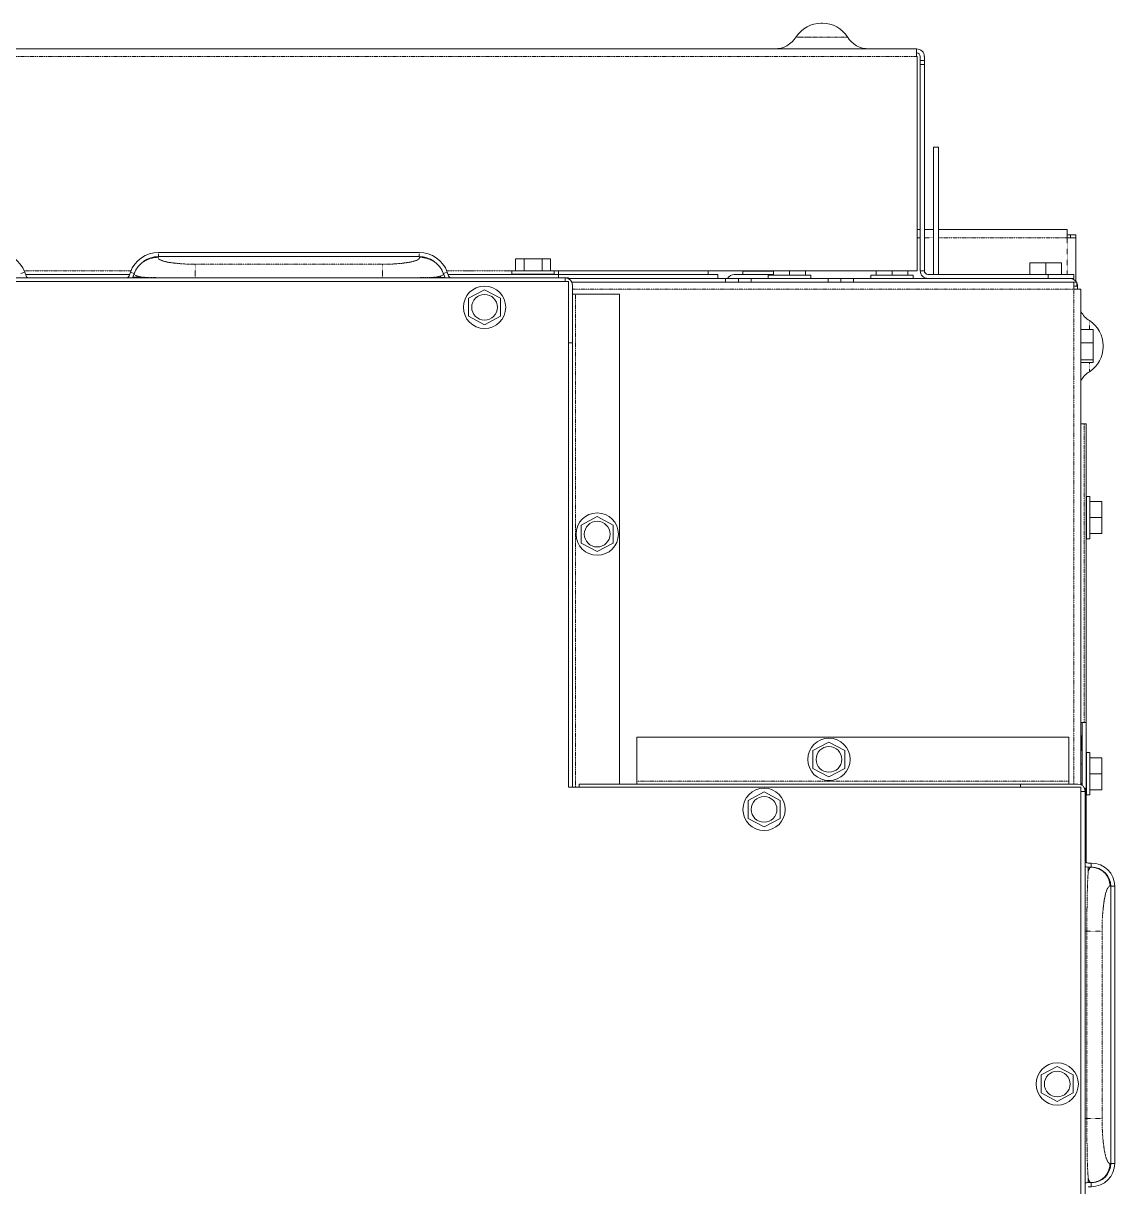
# Model space of a CAD drawing. Header units: millimetres. Extents: x 60499 to 556746, y 248297 to 497145.
# Drawn here: x 282050 to 293860, y 383220 to 395807 of the extents above; entities that cross this region are included whole.
import ezdxf

# ---------------------------------------------------------------- set-up
doc = ezdxf.new("R2010")
doc.units = ezdxf.units.MM
doc.linetypes.add('PHANTOM', pattern=[20, 10, -2, 2, -2, 2, -2])

msp = doc.modelspace()

# ---------------------------------------------------------------- linework, layer by layer
at = {"color": 7, "lineweight": 13, "ltscale": 0.000266248}
for p, q in [((290697, 395807), (290685, 395807)), ((293735, 392308), (293735, 392319))]:
    msp.add_line(p, q, dxfattribs=at)
at = {"color": 7, "linetype": 'PHANTOM', "lineweight": 13, "ltscale": 0.012484}
msp.add_line((290414, 395658), (290968, 395658), dxfattribs=at)
at = {"color": 7, "lineweight": 13, "ltscale": 0.03937}
for p, q in [((268754, 395529), (291717, 395529)), ((291722, 393129), (291722, 395447)), ((291756, 393129), (291756, 395360)), ((291800, 393129), (291800, 395360)), ((291899, 394465), (291899, 393090)), ((291952, 393090), (291952, 394465)), ((291952, 393576), (293346, 393576)), ((286333, 393328), (283514, 393328)), ((286333, 393328), (283514, 393328)), ((286333, 393285), (283514, 393285)), ((282074, 393090), (283201, 393090)), ((286647, 393090), (287842, 393090)), ((287842, 393129), (291722, 393129)), ((289566, 393090), (287842, 393090)), ((291839, 393090), (293141, 393090)), ((262853, 393012), (287949, 393012)), ((262925, 393052), (287915, 393052)), ((289649, 393046), (287948, 393046)), ((289566, 393046), (287948, 393046)), ((287949, 393012), (287949, 387541)), ((287985, 393007), (293417, 393007)), ((291839, 393046), (293141, 393046)), ((288502, 392876), (288502, 387574)), ((293495, 392930), (293495, 387567)), ((287992, 387541), (287992, 392351)), ((293552, 391473), (293552, 388242)), ((293552, 388242), (293552, 387133)), ((288688, 388084), (293363, 388084)), ((292839, 387574), (288065, 387574)), ((287949, 387541), (293492, 387541)), ((293492, 387541), (293492, 382480)), ((293539, 372669), (293539, 387497)), ((293817, 386470), (293817, 383472)), ((293860, 386470), (293860, 383472))]:
    msp.add_line(p, q, dxfattribs=at)
at = {"color": 7, "lineweight": 13, "ltscale": 0.001865}
msp.add_line((291717, 395447), (291717, 395529), dxfattribs=at)
at = {"color": 7, "linetype": 'PHANTOM', "lineweight": 13, "ltscale": 0.03937}
for p, q in [((268754, 395447), (291717, 395447)), ((291952, 393484), (293346, 393484)), ((282059, 393129), (283215, 393129)), ((285937, 393199), (283910, 393199)), ((287992, 392930), (293417, 392930)), ((288025, 387541), (288025, 392876)), ((293417, 392930), (293417, 387574)), ((293529, 391473), (293529, 388242)), ((293363, 387608), (288688, 387608)), ((293558, 383957), (293558, 385985)), ((293723, 383957), (293723, 385985))]:
    msp.add_line(p, q, dxfattribs=at)
at = {"color": 7, "lineweight": 13, "ltscale": 0.000114982}
msp.add_line((291717, 395447), (291722, 395447), dxfattribs=at)
at = {"color": 7, "lineweight": 13, "ltscale": 0.000984252}
for p, q in [((291756, 395403), (291756, 395447)), ((291800, 395403), (291800, 395447))]:
    msp.add_line(p, q, dxfattribs=at)
at = {"color": 7, "lineweight": 13, "ltscale": 0.000977043}
for p, q in [((291756, 395360), (291756, 395403)), ((291800, 395360), (291800, 395403))]:
    msp.add_line(p, q, dxfattribs=at)
at = {"color": 7, "linetype": 'PHANTOM', "lineweight": 13, "ltscale": 0.000989959}
msp.add_line((291800, 395403), (291756, 395403), dxfattribs=at)
at = {"color": 7, "lineweight": 13, "ltscale": 0.000989959}
for p, q in [((291800, 395360), (291756, 395360)), ((291800, 393129), (291756, 393129))]:
    msp.add_line(p, q, dxfattribs=at)
at = {"color": 7, "lineweight": 13, "ltscale": 0.0012}
msp.add_line((291952, 394465), (291899, 394465), dxfattribs=at)
at = {"color": 7, "lineweight": 13, "ltscale": 0.000759996}
msp.add_line((291722, 393576), (291756, 393576), dxfattribs=at)
at = {"color": 7, "linetype": 'PHANTOM', "lineweight": 13, "ltscale": 0.000759996}
msp.add_line((291722, 393484), (291756, 393484), dxfattribs=at)
at = {"color": 7, "lineweight": 13, "ltscale": 0.002232}
msp.add_line((291800, 393576), (291899, 393576), dxfattribs=at)
at = {"color": 7, "linetype": 'PHANTOM', "lineweight": 13, "ltscale": 0.002232}
msp.add_line((291800, 393484), (291899, 393484), dxfattribs=at)
at = {"color": 7, "lineweight": 13, "ltscale": 0.002075}
for p, q in [((293346, 393484), (293346, 393576)), ((293438, 393484), (293346, 393484))]:
    msp.add_line(p, q, dxfattribs=at)
at = {"color": 7, "lineweight": 13, "ltscale": 0.000774954}
for p, q in [((293346, 393518), (293381, 393518)), ((289835, 393090), (289835, 393125)), ((293555, 390688), (293589, 390688)), ((293555, 390229), (293589, 390229)), ((293552, 387917), (293587, 387917)), ((293555, 387917), (293589, 387917)), ((293555, 387458), (293589, 387458))]:
    msp.add_line(p, q, dxfattribs=at)
at = {"color": 7, "linetype": 'PHANTOM', "lineweight": 13, "ltscale": 0.008884}
msp.add_line((293346, 393484), (293346, 393090), dxfattribs=at)
at = {"color": 7, "lineweight": 13, "ltscale": 0.0013}
msp.add_line((293438, 393518), (293381, 393518), dxfattribs=at)
at = {"color": 7, "lineweight": 13, "ltscale": 0.000775074}
for p, q in [((293381, 393518), (293381, 393484)), ((293438, 393518), (293438, 393484)), ((287337, 393093), (287337, 393127)), ((287796, 393093), (287796, 393127)), ((290112, 393046), (290112, 393081)), ((290571, 393046), (290571, 393081)), ((291221, 393046), (291221, 393081)), ((291680, 393046), (291680, 393081))]:
    msp.add_line(p, q, dxfattribs=at)
at = {"color": 7, "lineweight": 13, "ltscale": 0.010533}
msp.add_line((293438, 393484), (293438, 393017), dxfattribs=at)
at = {"color": 7, "linetype": 'PHANTOM', "lineweight": 13, "ltscale": 0.000241257}
msp.add_line((283510, 393275), (283514, 393285), dxfattribs=at)
at = {"color": 7, "linetype": 'PHANTOM', "lineweight": 13, "ltscale": 0.000984733}
for p, q in [((283514, 393285), (283514, 393328)), ((286333, 393285), (286333, 393328))]:
    msp.add_line(p, q, dxfattribs=at)
at = {"color": 7, "linetype": 'PHANTOM', "lineweight": 13, "ltscale": 0.000241236}
msp.add_line((286333, 393285), (286337, 393275), dxfattribs=at)
at = {"color": 7, "lineweight": 13, "ltscale": 0.003}
for p, q in [((287378, 393127), (287378, 393260)), ((287469, 393127), (287469, 393260)), ((287664, 393127), (287664, 393260)), ((287755, 393127), (287755, 393260)), ((293589, 390632), (293722, 390632)), ((293589, 390459), (293722, 390459)), ((293589, 390286), (293722, 390286)), ((293589, 387860), (293722, 387860)), ((293589, 387687), (293722, 387687)), ((293589, 387515), (293722, 387515))]:
    msp.add_line(p, q, dxfattribs=at)
at = {"color": 7, "lineweight": 13, "ltscale": 0.002046}
msp.add_line((287378, 393260), (287469, 393260), dxfattribs=at)
at = {"color": 7, "lineweight": 13, "ltscale": 0.004405}
for p, q in [((287469, 393260), (287664, 393260)), ((287041, 392923), (286868, 392832)), ((286868, 392832), (286868, 392637)), ((287214, 392832), (287041, 392923)), ((287214, 392637), (287214, 392832)), ((286868, 392637), (287041, 392546)), ((287041, 392546), (287214, 392637)), ((288260, 390469), (288088, 390378)), ((288433, 390378), (288260, 390469)), ((288088, 390378), (288088, 390183)), ((288433, 390183), (288433, 390378)), ((288088, 390183), (288260, 390092)), ((288260, 390092), (288433, 390183)), ((290768, 388031), (290595, 387940)), ((290595, 387940), (290595, 387745)), ((290941, 387940), (290768, 388031)), ((290941, 387745), (290941, 387940)), ((290595, 387745), (290768, 387654)), ((290768, 387654), (290941, 387745)), ((290066, 387491), (289893, 387400)), ((290239, 387400), (290066, 387491)), ((289893, 387400), (289893, 387205)), ((290239, 387205), (290239, 387400)), ((289893, 387205), (290066, 387114)), ((290066, 387114), (290239, 387205)), ((293238, 384520), (293065, 384429)), ((293065, 384429), (293065, 384234)), ((293411, 384429), (293238, 384520)), ((293411, 384234), (293411, 384429)), ((293065, 384234), (293238, 384143)), ((293238, 384143), (293411, 384234))]:
    msp.add_line(p, q, dxfattribs=at)
at = {"color": 7, "lineweight": 13, "ltscale": 0.002049}
msp.add_line((287664, 393260), (287755, 393260), dxfattribs=at)
at = {"color": 7, "lineweight": 13, "ltscale": 0.0039}
for p, q in [((292940, 393214), (293113, 393214)), ((293113, 393214), (293286, 393214)), ((293722, 390632), (293722, 390459)), ((293722, 390459), (293722, 390286)), ((293722, 387860), (293722, 387687)), ((293722, 387687), (293722, 387515))]:
    msp.add_line(p, q, dxfattribs=at)
at = {"color": 7, "lineweight": 13, "ltscale": 0.002785}
for p, q in [((292940, 393090), (292940, 393214)), ((293113, 393090), (293113, 393214)), ((293286, 393090), (293286, 393214))]:
    msp.add_line(p, q, dxfattribs=at)
at = {"color": 7, "lineweight": 13, "ltscale": 0.001}
for p, q in [((282024, 393098), (282066, 393113)), ((293451, 393007), (293451, 392963))]:
    msp.add_line(p, q, dxfattribs=at)
at = {"color": 7, "lineweight": 13, "ltscale": 0.000946786}
msp.add_line((282066, 393113), (282080, 393074), dxfattribs=at)
at = {"color": 7, "lineweight": 13, "ltscale": 0.000946807}
for p, q in [((283195, 393074), (283209, 393113)), ((286638, 393113), (286653, 393074))]:
    msp.add_line(p, q, dxfattribs=at)
at = {"color": 7, "lineweight": 13, "ltscale": 0.000999958}
for p, q in [((283251, 393098), (283209, 393113)), ((286597, 393098), (286638, 393113))]:
    msp.add_line(p, q, dxfattribs=at)
at = {"color": 7, "lineweight": 13, "ltscale": 0.000946899}
msp.add_line((283236, 393059), (283251, 393098), dxfattribs=at)
at = {"color": 7, "linetype": 'PHANTOM', "lineweight": 13, "ltscale": 0.003323}
for p, q in [((283910, 393199), (283910, 393052)), ((285937, 393199), (285937, 393052))]:
    msp.add_line(p, q, dxfattribs=at)
at = {"color": 7, "lineweight": 13, "ltscale": 0.000946919}
msp.add_line((286597, 393098), (286611, 393059), dxfattribs=at)
at = {"color": 7, "linetype": 'PHANTOM', "lineweight": 13, "ltscale": 0.016813}
msp.add_line((286632, 393129), (287378, 393129), dxfattribs=at)
at = {"color": 7, "lineweight": 13, "ltscale": 0.005174}
msp.add_line((287566, 393127), (287337, 393127), dxfattribs=at)
at = {"color": 7, "lineweight": 13, "ltscale": 0.001515}
for p, q in [((287404, 393093), (287337, 393093)), ((287404, 393090), (287337, 393090))]:
    msp.add_line(p, q, dxfattribs=at)
at = {"color": 7, "lineweight": 13, "ltscale": 6.24769e-05}
for p, q in [((287337, 393093), (287337, 393090)), ((287404, 393093), (287404, 393090)), ((287500, 393093), (287500, 393090)), ((287555, 393093), (287555, 393090)), ((287566, 393093), (287566, 393090)), ((287577, 393093), (287577, 393090)), ((287632, 393093), (287632, 393090)), ((287728, 393093), (287728, 393090)), ((287796, 393093), (287796, 393090)), ((293555, 390688), (293552, 390688)), ((293555, 390621), (293552, 390621)), ((293555, 390525), (293552, 390525)), ((293555, 390470), (293552, 390470)), ((293555, 390459), (293552, 390459)), ((293555, 390448), (293552, 390448)), ((293555, 390393), (293552, 390393)), ((293555, 390297), (293552, 390297)), ((293555, 390229), (293552, 390229)), ((293555, 387917), (293552, 387917)), ((293555, 387850), (293552, 387850)), ((293555, 387753), (293552, 387753)), ((293555, 387698), (293552, 387698)), ((293555, 387687), (293552, 387687)), ((293555, 387677), (293552, 387677)), ((293555, 387622), (293552, 387622)), ((293555, 387525), (293552, 387525)), ((293555, 387458), (293552, 387458))]:
    msp.add_line(p, q, dxfattribs=at)
at = {"color": 7, "lineweight": 13, "ltscale": 0.003659}
for p, q in [((287566, 393093), (287404, 393093)), ((290065, 393090), (289903, 393090)), ((290342, 393046), (290180, 393046)), ((290504, 393046), (290342, 393046)), ((291451, 393046), (291288, 393046)), ((291613, 393046), (291451, 393046)), ((293555, 390459), (293555, 390621)), ((293555, 390297), (293555, 390459)), ((293555, 387687), (293555, 387850)), ((293555, 387525), (293555, 387687))]:
    msp.add_line(p, q, dxfattribs=at)
at = {"color": 7, "lineweight": 13, "ltscale": 0.002173}
msp.add_line((287500, 393090), (287404, 393090), dxfattribs=at)
at = {"color": 7, "lineweight": 13, "ltscale": 0.000246423}
msp.add_line((287566, 393090), (287555, 393090), dxfattribs=at)
at = {"color": 7, "lineweight": 13, "ltscale": 0.005176}
msp.add_line((287566, 393127), (287796, 393127), dxfattribs=at)
at = {"color": 7, "lineweight": 13, "ltscale": 0.00366}
msp.add_line((287728, 393093), (287566, 393093), dxfattribs=at)
at = {"color": 7, "lineweight": 13, "ltscale": 0.000247985}
msp.add_line((287577, 393090), (287566, 393090), dxfattribs=at)
at = {"color": 7, "lineweight": 13, "ltscale": 0.002172}
msp.add_line((287728, 393090), (287632, 393090), dxfattribs=at)
at = {"color": 7, "lineweight": 13, "ltscale": 0.001517}
for p, q in [((287796, 393093), (287728, 393093)), ((287796, 393090), (287728, 393090))]:
    msp.add_line(p, q, dxfattribs=at)
at = {"color": 7, "linetype": 'PHANTOM', "lineweight": 13, "ltscale": 0.001975}
msp.add_line((287755, 393129), (287842, 393129), dxfattribs=at)
at = {"color": 7, "lineweight": 13, "ltscale": 0.000875037}
for p, q in [((287842, 393090), (287842, 393129)), ((289788, 393046), (289788, 393007)), ((289926, 393046), (289926, 393007)), ((290758, 393046), (290758, 393007)), ((290896, 393046), (290896, 393007))]:
    msp.add_line(p, q, dxfattribs=at)
at = {"color": 7, "lineweight": 13, "ltscale": 0.000865065}
msp.add_line((287842, 393090), (287842, 393052), dxfattribs=at)
at = {"color": 7, "lineweight": 13, "ltscale": 0.000874557}
msp.add_line((289461, 393129), (289461, 393090), dxfattribs=at)
at = {"color": 7, "lineweight": 13, "ltscale": 0.000990019}
for p, q in [((289566, 393046), (289566, 393090)), ((293141, 393090), (293141, 393046)), ((293418, 393090), (293418, 393046)), ((293552, 388242), (293508, 388242))]:
    msp.add_line(p, q, dxfattribs=at)
at = {"color": 7, "lineweight": 13, "ltscale": 0.009575}
msp.add_line((289744, 393090), (290169, 393090), dxfattribs=at)
at = {"color": 7, "lineweight": 13, "ltscale": 0.007525}
msp.add_line((289835, 393125), (290169, 393125), dxfattribs=at)
at = {"color": 7, "lineweight": 13, "ltscale": 0.001516}
for p, q in [((289903, 393090), (289835, 393090)), ((290180, 393046), (290112, 393046)), ((290571, 393046), (290504, 393046)), ((291288, 393046), (291221, 393046)), ((291680, 393046), (291613, 393046)), ((293555, 390621), (293555, 390688)), ((293555, 390229), (293555, 390297)), ((293555, 387850), (293555, 387917)), ((293555, 387458), (293555, 387525))]:
    msp.add_line(p, q, dxfattribs=at)
at = {"color": 7, "lineweight": 13, "ltscale": 9.97228e-05}
for p, q in [((289892, 393125), (289892, 393129)), ((290065, 393125), (290065, 393129))]:
    msp.add_line(p, q, dxfattribs=at)
at = {"color": 7, "lineweight": 13, "ltscale": 0.00235}
msp.add_line((290169, 393090), (290065, 393090), dxfattribs=at)
at = {"color": 7, "lineweight": 13, "ltscale": 0.01035}
for p, q in [((290112, 393081), (290571, 393081)), ((291221, 393081), (291680, 393081)), ((293589, 390688), (293589, 390229)), ((293589, 387917), (293589, 387458))]:
    msp.add_line(p, q, dxfattribs=at)
at = {"color": 7, "lineweight": 13, "ltscale": 0.00109}
for p, q in [((290169, 393081), (290169, 393129)), ((290342, 393081), (290342, 393129)), ((290515, 393081), (290515, 393129)), ((291278, 393081), (291278, 393129)), ((291451, 393081), (291451, 393129)), ((291623, 393081), (291623, 393129))]:
    msp.add_line(p, q, dxfattribs=at)
at = {"color": 7, "lineweight": 13, "ltscale": 0.00625}
for p, q in [((293141, 393090), (293418, 393090)), ((293141, 393046), (293418, 393046))]:
    msp.add_line(p, q, dxfattribs=at)
at = {"color": 7, "linetype": 'PHANTOM', "lineweight": 13, "ltscale": 0.002211}
for p, q in [((283236, 393059), (283334, 393059)), ((286513, 393059), (286611, 393059))]:
    msp.add_line(p, q, dxfattribs=at)
at = {"color": 7, "lineweight": 13, "ltscale": 0.000750024}
for p, q in [((287948, 393052), (287915, 393052)), ((293417, 393007), (293451, 393007)), ((293417, 392963), (293451, 392963)), ((287992, 392876), (288025, 392876))]:
    msp.add_line(p, q, dxfattribs=at)
at = {"color": 7, "lineweight": 13, "ltscale": 0.000908679}
msp.add_line((287915, 393012), (287915, 393052), dxfattribs=at)
at = {"color": 7, "lineweight": 13, "ltscale": 0.000168928}
msp.add_line((287948, 393052), (287948, 393044), dxfattribs=at)
at = {"color": 7, "lineweight": 13, "ltscale": 0.01405}
for p, q in [((287992, 392351), (287992, 392974)), ((292839, 387574), (293462, 387574))]:
    msp.add_line(p, q, dxfattribs=at)
at = {"color": 7, "lineweight": 13, "ltscale": 0.003125}
for p, q in [((289649, 393046), (289788, 393046)), ((289926, 393046), (289788, 393046)), ((290896, 393046), (290758, 393046)), ((290896, 393046), (291035, 393046))]:
    msp.add_line(p, q, dxfattribs=at)
at = {"color": 7, "linetype": 'PHANTOM', "lineweight": 13, "ltscale": 0.000875037}
for p, q in [((289649, 393007), (289649, 393046)), ((291035, 393007), (291035, 393046))]:
    msp.add_line(p, q, dxfattribs=at)
at = {"color": 7, "lineweight": 13, "ltscale": 0.0083}
msp.add_line((289744, 393046), (290112, 393046), dxfattribs=at)
at = {"color": 7, "lineweight": 13, "ltscale": 0.01875}
msp.add_line((290758, 393046), (289926, 393046), dxfattribs=at)
at = {"color": 7, "lineweight": 13, "ltscale": 0.01812}
msp.add_line((291838, 393046), (291035, 393046), dxfattribs=at)
at = {"color": 7, "lineweight": 13, "ltscale": 0.00175}
for p, q in [((293417, 393007), (293417, 392930)), ((293417, 392930), (293495, 392930))]:
    msp.add_line(p, q, dxfattribs=at)
at = {"color": 7, "lineweight": 13, "ltscale": 0.000749963}
msp.add_line((293458, 392930), (293458, 392963), dxfattribs=at)
at = {"color": 7, "lineweight": 13, "ltscale": 0.01075}
for p, q in [((288025, 392876), (288502, 392876)), ((288688, 387608), (288688, 388084)), ((293363, 388084), (293363, 387608))]:
    msp.add_line(p, q, dxfattribs=at)
at = {"color": 7, "linetype": 'PHANTOM', "lineweight": 13, "ltscale": 0.002219}
for p, q in [((293586, 392591), (293586, 392492)), ((293586, 392135), (293586, 392036))]:
    msp.add_line(p, q, dxfattribs=at)
at = {"color": 7, "lineweight": 13, "ltscale": 0.002941}
for p, q in [((293495, 392492), (293626, 392492)), ((293495, 392351), (293626, 392351)), ((293495, 392166), (293626, 392166)), ((293495, 392135), (293626, 392135))]:
    msp.add_line(p, q, dxfattribs=at)
at = {"color": 7, "lineweight": 13, "ltscale": 0.003181}
msp.add_line((293626, 392492), (293626, 392351), dxfattribs=at)
at = {"color": 7, "lineweight": 13, "ltscale": 0.000975001}
msp.add_line((287992, 392351), (287949, 392351), dxfattribs=at)
at = {"color": 7, "lineweight": 13, "ltscale": 0.004176}
msp.add_line((293626, 392351), (293626, 392166), dxfattribs=at)
at = {"color": 7, "lineweight": 13, "ltscale": 0.000701664}
msp.add_line((293626, 392166), (293626, 392135), dxfattribs=at)
at = {"color": 7, "lineweight": 13, "ltscale": 0.000770028}
msp.add_line((293495, 391473), (293529, 391473), dxfattribs=at)
at = {"color": 7, "lineweight": 13, "ltscale": 0.000516997}
msp.add_line((293529, 391473), (293552, 391473), dxfattribs=at)
at = {"color": 7, "lineweight": 13, "ltscale": 7.04067e-05}
msp.add_line((293495, 388242), (293498, 388242), dxfattribs=at)
at = {"color": 7, "lineweight": 13, "ltscale": 0.000226959}
msp.add_line((293508, 388242), (293498, 388242), dxfattribs=at)
at = {"color": 7, "linetype": 'PHANTOM', "lineweight": 13, "ltscale": 0.010138}
msp.add_line((293498, 387792), (293498, 388242), dxfattribs=at)
at = {"color": 7, "lineweight": 13, "ltscale": 0.015398}
msp.add_line((293508, 388242), (293508, 387559), dxfattribs=at)
at = {"color": 7, "lineweight": 13, "ltscale": 1.92237e-06}
msp.add_line((293587, 387917), (293587, 387917), dxfattribs=at)
at = {"color": 7, "lineweight": 13, "ltscale": 0.000297366}
for p, q in [((293508, 387792), (293495, 387792)), ((293508, 387583), (293495, 387583))]:
    msp.add_line(p, q, dxfattribs=at)
at = {"color": 7, "lineweight": 13, "ltscale": 0.000758614}
for p, q in [((288065, 387574), (288065, 387541)), ((292839, 387541), (292839, 387574))]:
    msp.add_line(p, q, dxfattribs=at)
at = {"color": 7, "lineweight": 13, "ltscale": 0.000750084}
for p, q in [((288688, 387574), (288688, 387608)), ((293363, 387574), (293363, 387608))]:
    msp.add_line(p, q, dxfattribs=at)
at = {"color": 7, "lineweight": 13, "ltscale": 0.000173133}
msp.add_line((292839, 387574), (292839, 387567), dxfattribs=at)
at = {"color": 7, "linetype": 'PHANTOM', "lineweight": 13, "ltscale": 0.000391802}
msp.add_line((293498, 387565), (293498, 387583), dxfattribs=at)
at = {"color": 7, "lineweight": 13, "ltscale": 0.001075}
msp.add_line((293492, 387497), (293539, 387497), dxfattribs=at)
at = {"color": 7, "lineweight": 13, "ltscale": 0.000168868}
msp.add_line((293539, 387530), (293532, 387530), dxfattribs=at)
at = {"color": 7, "lineweight": 13, "ltscale": 0.000736026}
msp.add_line((293539, 387530), (293539, 387497), dxfattribs=at)
at = {"color": 7, "lineweight": 13, "ltscale": 0.000287394}
msp.add_line((293552, 387133), (293539, 387133), dxfattribs=at)
at = {"color": 7, "lineweight": 13, "ltscale": 0.009115}
msp.add_line((293552, 387133), (293552, 386729), dxfattribs=at)
at = {"color": 7, "lineweight": 13, "ltscale": 0.000752847}
for p, q in [((293606, 386722), (293573, 386722)), ((293606, 386678), (293573, 386678)), ((293606, 383264), (293573, 383264)), ((293606, 383220), (293573, 383220))]:
    msp.add_line(p, q, dxfattribs=at)
at = {"color": 7, "linetype": 'PHANTOM', "lineweight": 13, "ltscale": 0.00112}
for p, q in [((293573, 386628), (293573, 386678)), ((293573, 383314), (293573, 383264))]:
    msp.add_line(p, q, dxfattribs=at)
at = {"color": 7, "lineweight": 13, "ltscale": 0.000999991}
msp.add_line((293606, 386678), (293606, 386722), dxfattribs=at)
at = {"color": 7, "linetype": 'PHANTOM', "lineweight": 13, "ltscale": 0.00017842}
for p, q in [((293809, 386470), (293817, 386470)), ((293817, 383472), (293809, 383472))]:
    msp.add_line(p, q, dxfattribs=at)
at = {"color": 7, "linetype": 'PHANTOM', "lineweight": 13, "ltscale": 0.000984793}
for p, q in [((293817, 386470), (293860, 386470)), ((293817, 383472), (293860, 383472))]:
    msp.add_line(p, q, dxfattribs=at)
at = {"color": 7, "linetype": 'PHANTOM', "lineweight": 13, "ltscale": 0.000419557}
for p, q in [((293558, 385985), (293539, 385985)), ((293558, 383957), (293539, 383957))]:
    msp.add_line(p, q, dxfattribs=at)
at = {"color": 7, "linetype": 'PHANTOM', "lineweight": 13, "ltscale": 0.003721}
for p, q in [((293723, 385985), (293558, 385985)), ((293723, 383957), (293558, 383957))]:
    msp.add_line(p, q, dxfattribs=at)
at = {"color": 7, "lineweight": 13, "ltscale": 0.000999871}
msp.add_line((293606, 383264), (293606, 383220), dxfattribs=at)
at = {"color": 7, "linetype": 'PHANTOM', "lineweight": 13, "ltscale": 0.03937}
for points in [[(283910, 393199), (283848, 393200), (283787, 393203), (283733, 393207), (283683, 393212), (283614, 393222), (283582, 393229), (283555, 393237), (283539, 393244), (283526, 393250), (283517, 393256), (283512, 393263), (283510, 393269), (283510, 393275)], [(286337, 393275), (286337, 393267), (286335, 393262), (286330, 393257), (286314, 393246), (286289, 393236), (286265, 393229), (286237, 393223), (286193, 393216), (286143, 393209), (286046, 393202), (285937, 393199)], [(283334, 393059), (283301, 393066), (283275, 393074), (283257, 393083), (283251, 393089), (283250, 393091), (283250, 393096)], [(286597, 393096), (286598, 393094), (286596, 393089), (286591, 393084), (286583, 393079), (286565, 393071), (286541, 393065), (286513, 393059)], [(283640, 393052), (283498, 393054), (283334, 393059)], [(286513, 393059), (286377, 393055), (286207, 393052)], [(293573, 386628), (293567, 386528), (293563, 386391), (293560, 386230), (293558, 385985)], [(293723, 385985), (293726, 386116), (293730, 386179), (293736, 386238), (293746, 386318), (293760, 386383), (293767, 386410), (293775, 386432), (293786, 386453), (293797, 386466), (293803, 386469), (293809, 386470)], [(293558, 383957), (293558, 383875), (293561, 383609), (293564, 383491), (293568, 383391), (293573, 383314)], [(293809, 383472), (293803, 383473), (293798, 383476), (293787, 383487), (293777, 383507), (293769, 383526), (293762, 383549), (293749, 383606), (293742, 383655), (293735, 383710), (293730, 383770), (293726, 383835), (293723, 383957)]]:
    msp.add_lwpolyline(points, dxfattribs=at)
at = {"color": 7, "lineweight": 13, "ltscale": 0.03937}
for centre, radius in [((287041, 392734), 229), ((287041, 392734), 139), ((288260, 390280), 229), ((288260, 390280), 139), ((290768, 387843), 229), ((290768, 387843), 139), ((290066, 387302), 229), ((290066, 387302), 139), ((293238, 384331), 229), ((293238, 384331), 139)]:
    msp.add_circle(centre, radius, dxfattribs=at)
for centre, radius, start, end in [((290685, 395486), 321, 90, 147.5411), ((290685, 395486), 321, 90, 147.5411), ((290685, 395486), 321, 90, 147.5411), ((290697, 395486), 321, 32.4589, 90), ((290697, 395486), 321, 32.4589, 90), ((290697, 395486), 321, 32.4589, 90), ((290180, 395807), 277, 270, 327.5411), ((290180, 395807), 277, 270, 327.5411), ((290180, 395807), 277, 270, 327.5411), ((291201, 395807), 277, 212.4589, 270), ((291201, 395807), 277, 212.4589, 270), ((291201, 395807), 277, 212.4589, 270), ((291717, 395447), 82.7, 0, 90), ((291717, 395447), 38.8, 0, 90), ((289744, 393006), 83.8, 90, 151.5749), ((291839, 393129), 82.7, 180, 270), ((291839, 393129), 38.8, 180, 270), ((282111, 393085), 33.3, 200, 270), ((283163, 393085), 33.3, 270, 340), ((283163, 393085), 77.6, 334.6227, 340), ((286684, 393085), 77.6, 200, 205.3773), ((286684, 393085), 33.3, 200, 270), ((287915, 392974), 77.6, 0, 90), ((289744, 393006), 39.9, 90, 90.78), ((293375, 392963), 83.1, 32.2298, 90), ((293375, 392963), 83.1, 0, 24.3184), ((293735, 392824), 277, 209.9332, 237.5178), ((293414, 392319), 321, 0, 57.5178), ((293414, 392308), 321, 302.4822, 0), ((293735, 391803), 277, 122.4822, 150.0668), ((293462, 387497), 77.6, 0, 90), ((293462, 387497), 33.3, 0, 25.8416), ((293573, 386755), 33.3, 180, 270), ((293573, 386755), 77.6, 244.6234, 270), ((293573, 383187), 77.6, 90, 115.3766)]:
    msp.add_arc(centre, radius, start, end, dxfattribs=at)
for centre, major_axis, ratio, start_param, end_param in [((281764, 393003), (111, -306), 0.987484, 1.571236, 2.798477), ((283511, 393003), (-111, -306), 0.987484, 3.484708, 4.711949), ((283511, 393003), (-111, -306), 0.987484, 3.484708, 4.711949), ((283511, 393003), (-96, -265), 0.982853, 3.484625, 4.71186), ((286336, 393003), (111, -306), 0.987484, 1.571222, 2.798464), ((286336, 393003), (96, -265), 0.982853, 1.571326, 2.79856), ((293606, 386470), (254, 0), 0.990067, 6.283153, 7.853948), ((293606, 386470), (254, 0), 0.990067, 6.283153, 7.853948), ((293606, 386470), (211, 0), 0.984808, 6.283093, 7.853885), ((293606, 383472), (254, 0), 0.990067, 4.712422, 6.283217), ((293606, 383472), (211, 0), 0.984808, 4.712486, 6.283278)]:
    msp.add_ellipse(centre, major_axis=major_axis, ratio=ratio, start_param=start_param, end_param=end_param, dxfattribs=at)
at = {"color": 7, "linetype": 'PHANTOM', "lineweight": 13, "ltscale": 0.03937}
for centre, major_axis, ratio, start_param, end_param in [((283510, 393002), (260, -95), 0.982847, 1.914338, 3.141593), ((286337, 393002), (-260, -95), 0.982847, 3.141592, 4.368847), ((293605, 385977), (0, -701), 0.122836, 3.141565, 3.520172), ((293605, 386470), (0, -207), 0.984808, 1.570796, 3.141593), ((293605, 383472), (0, 207), 0.984808, 3.141593, 4.712389), ((293604, 383959), (0, -695), 0.123386, 5.902864, 6.283191)]:
    msp.add_ellipse(centre, major_axis=major_axis, ratio=ratio, start_param=start_param, end_param=end_param, dxfattribs=at)

doc.saveas('drawing.dxf')
